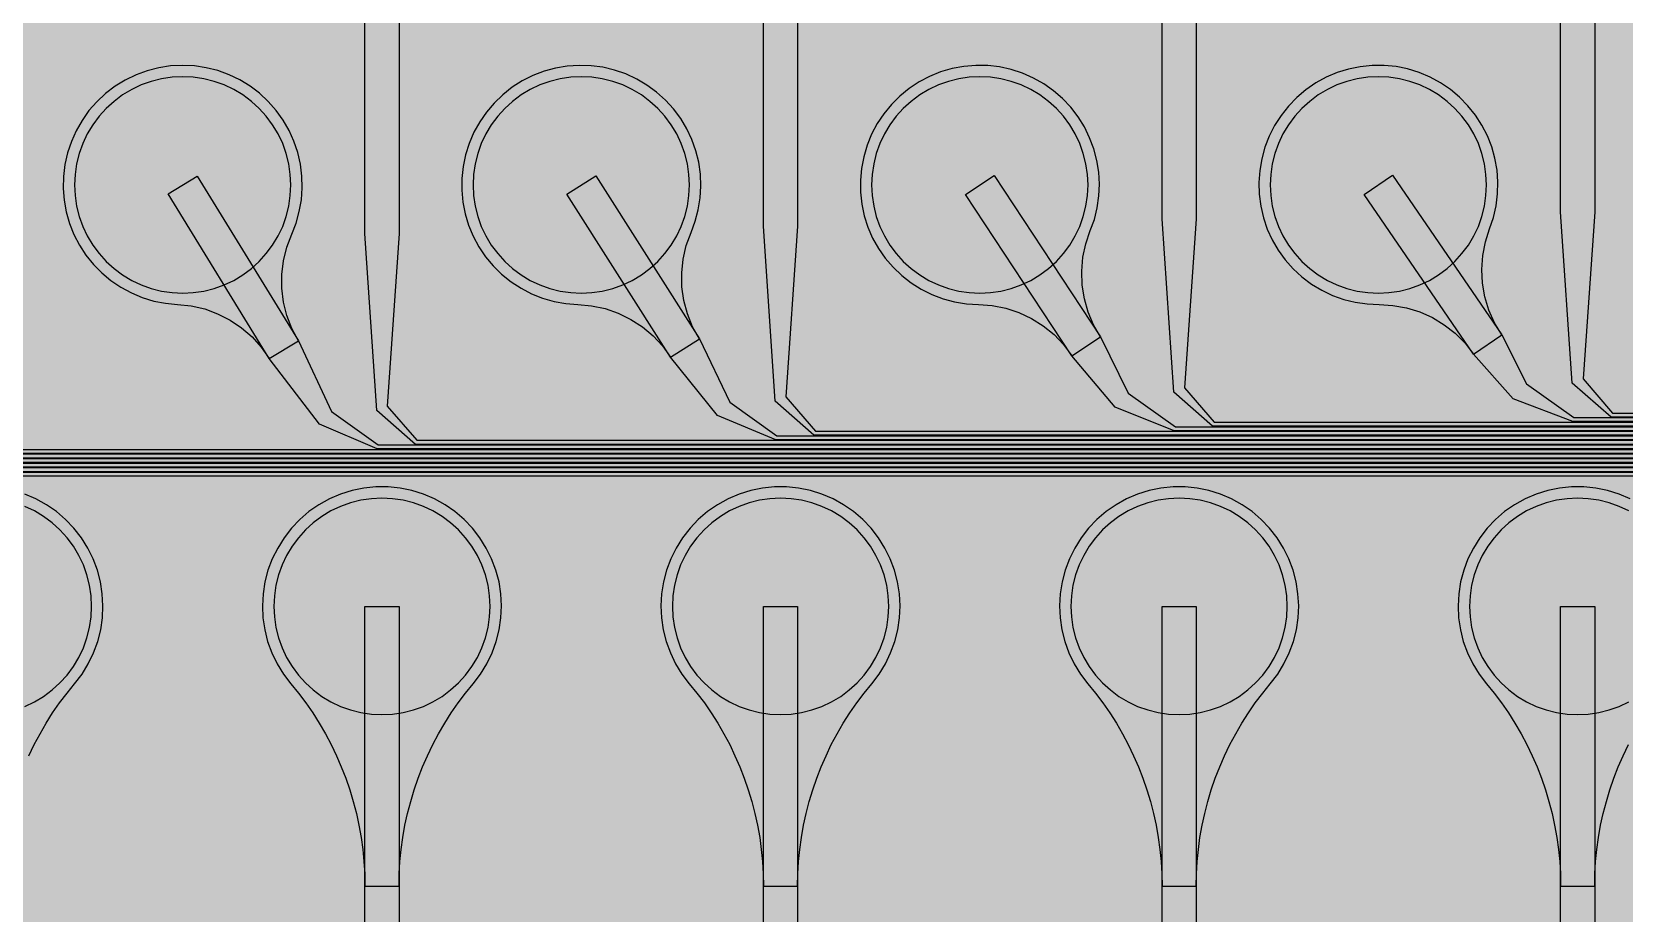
# Model space of a CAD drawing. Header units: metres. Extents: x -7231 to 10969, y -37556 to 1873.
# Drawn here: x 4474 to 5872, y -35310 to -34537 of the extents above; entities that cross this region are included whole.
import ezdxf

# ---------------------------------------------------------------- set-up
doc = ezdxf.new("R2010")
doc.units = ezdxf.units.M
for name, color, linetype in [('Metal1', 4, 'CONTINUOUS'), ('Metal2', 3, 'CONTINUOUS'), ('Polyimide', 7, 'CONTINUOUS'), ('Polyimide_Negative', 5, 'CONTINUOUS')]:
    doc.layers.add(name, color=color, linetype=linetype)

msp = doc.modelspace()

# ---------------------------------------------------------------- hatches: boundary and pattern name
at = {"layer": 'Polyimide'}
msp.add_hatch(color=7, dxfattribs=at).paths.add_polyline_path([(4065.7, -468), (4066.7, -502), (4068.5, -536), (4071.4, -570), (4075.5, -604), (4081, -638), (4088, -672), (4096.5, -706), (4106.6, -740), (4118.3, -774), (4131.6, -808), (4146.5, -842), (4162.9, -876), (4180.7, -910), (4199.8, -944), (4220.2, -978), (4241.7, -1012), (4264.2, -1046), (4287.5, -1080), (4311.5, -1114), (4336, -1148), (4360.9, -1182), (4385.9, -1216), (4410.9, -1250), (4435.7, -1284), (4460.2, -1318), (4484.2, -1352), (4507.5, -1385.9), (4530, -1419.9), (4551.5, -1453.9), (4571.9, -1487.9), (4591.1, -1521.9), (4608.9, -1555.9), (4625.3, -1589.9), (4640.1, -1623.9), (4653.4, -1657.9), (4665.1, -1691.9), (4675.2, -1725.9), (4683.7, -1759.9), (4690.7, -1793.9), (4696.2, -1827.9), (4700.3, -1861.9), (4703.2, -1895.9), (4705.1, -1929.9), (4706.1, -1963.9), (4706.4, -1997.9), (4706.5, -2031.9), (4706.5, -4793), (4710, -4838.4), (4720.2, -4882.7), (4737.1, -4925), (4760.1, -4964.2), (4788.9, -4999.5), (4822.6, -5030), (4860.5, -5055.1), (4901.8, -5074.2), (4901.8, -5074.2), (4970.7, -5105.2), (5034.7, -5145.3), (5092.8, -5193.5), (5143.8, -5249.2), (5186.9, -5311.2), (5221.2, -5378.4), (5246.2, -5449.7), (5261.4, -5523.7), (5266.5, -5599), (5261.4, -5674.3), (5246.2, -5748.3), (5221.2, -5819.6), (5186.9, -5886.8), (5143.8, -5948.8), (5092.8, -6004.5), (5034.7, -6052.7), (4970.7, -6092.8), (4901.8, -6123.8), (4860.5, -6142.9), (4822.6, -6168), (4788.9, -6198.5), (4760.1, -6233.8), (4737.1, -6273), (4720.2, -6315.3), (4710, -6359.6), (4706.5, -6405), (4706.5, -9221.5), (4710, -9266.9), (4720.2, -9311.2), (4737.1, -9353.5), (4760.1, -9392.7), (4788.9, -9428), (4822.6, -9458.5), (4860.5, -9483.6), (4901.8, -9502.7), (4970.7, -9533.7), (5034.7, -9573.8), (5092.8, -9622), (5143.8, -9677.7), (5186.9, -9739.7), (5221.2, -9806.9), (5246.2, -9878.2), (5261.4, -9952.2), (5266.5, -10027.5), (5261.4, -10102.8), (5246.2, -10176.8), (5221.2, -10248.1), (5186.9, -10315.3), (5143.8, -10377.3), (5092.8, -10433), (5034.7, -10481.2), (4970.7, -10521.3), (4901.8, -10552.3), (4860.5, -10571.4), (4822.6, -10596.5), (4788.9, -10627), (4760.1, -10662.3), (4737.1, -10701.5), (4720.2, -10743.8), (4710, -10788.1), (4706.5, -10833.5), (4706.5, -13650), (4710, -13695.4), (4720.2, -13739.7), (4737.1, -13782), (4760.1, -13821.2), (4788.9, -13856.5), (4822.6, -13887), (4860.5, -13912.1), (4901.8, -13931.2), (4970.7, -13962.2), (5034.7, -14002.2), (5092.8, -14050.5), (5143.8, -14106.2), (5186.9, -14168.2), (5221.2, -14235.4), (5246.2, -14306.7), (5261.4, -14380.7), (5266.5, -14456), (5261.4, -14531.3), (5246.2, -14605.3), (5221.2, -14676.5), (5186.9, -14743.8), (5143.8, -14805.8), (5092.8, -14861.5), (5034.7, -14909.7), (4970.7, -14949.8), (4901.8, -14980.8), (4860.5, -14999.9), (4822.6, -15025), (4788.9, -15055.5), (4760.1, -15090.8), (4737.1, -15130), (4720.2, -15172.3), (4710, -15216.6), (4706.5, -15262), (4706.5, -15456), (4720.9, -15750), (4764.1, -16041.3), (4835.7, -16326.8), (4934.9, -16604), (5060.7, -16870.2), (5212.1, -17122.7), (5387.5, -17359.2), (5585.2, -17577.3), (5803.3, -17775), (6039.8, -17950.4), (6292.3, -18101.8), (6558.4, -18227.6), (6835.6, -18326.8), (7121.2, -18398.3), (7412.4, -18441.5), (7706.5, -18456), (9969, -18456), (10047.4, -18459.8), (10125.1, -18471.4), (10201.2, -18490.4), (10275.2, -18516.9), (10346.1, -18550.5), (10413.5, -18590.8), (10476.5, -18637.6), (10534.7, -18690.3), (10587.4, -18748.5), (10634.2, -18811.5), (10674.5, -18878.9), (10708.1, -18949.8), (10734.6, -19023.8), (10753.6, -19099.9), (10765.2, -19177.6), (10769, -19256), (10769, -20895.8), (10730.2, -20951.4), (10694.6, -21009.1), (10662.2, -21068.6), (10633.2, -21129.9), (10607.6, -21192.7), (10585.5, -21256.7), (10566.9, -21322), (10552, -21388.1), (10540.8, -21455), (10533.4, -21522.3), (10529.6, -21590), (10529.6, -21657.8), (10533.4, -21725.5), (10540.8, -21792.9), (10552, -21859.7), (10566.9, -21925.9), (10585.5, -21991.1), (10607.6, -22055.2), (10633.2, -22117.9), (10662.2, -22179.2), (10694.6, -22238.7), (10730.2, -22296.4), (10769, -22352), (10769, -32454.2), (10728.7, -32510.5), (10691.7, -32568.9), (10658, -32629.3), (10627.8, -32691.6), (10601.2, -32755.4), (10578.2, -32820.7), (10558.9, -32887.1), (10543.4, -32954.5), (10531.8, -33022.7), (10524, -33091.4), (10520.1, -33160.5), (10520.1, -33229.7), (10524, -33298.8), (10531.8, -33367.5), (10543.4, -33435.7), (10558.9, -33503.1), (10578.2, -33569.5), (10601.2, -33634.8), (10627.8, -33698.6), (10658, -33760.8), (10691.7, -33821.3), (10728.7, -33879.7), (10769, -33936), (10769, -36556), (10765.2, -36634.4), (10753.6, -36712.1), (10734.6, -36788.2), (10708.1, -36862.1), (10674.5, -36933.1), (10634.2, -37000.5), (10587.4, -37063.5), (10534.7, -37121.7), (10476.5, -37174.4), (10413.5, -37221.2), (10346.1, -37261.5), (10275.2, -37295.1), (10201.2, -37321.6), (10125.1, -37340.6), (10047.4, -37352.1), (9969, -37356), (-6231, -37356), (-6309.4, -37352.1), (-6387.1, -37340.6), (-6463.2, -37321.6), (-6537.2, -37295.1), (-6608.1, -37261.5), (-6675.5, -37221.2), (-6738.5, -37174.4), (-6796.7, -37121.7), (-6849.4, -37063.5), (-6896.2, -37000.5), (-6936.5, -36933.1), (-6970.1, -36862.1), (-6996.6, -36788.2), (-7015.6, -36712.1), (-7027.2, -36634.4), (-7031, -36556), (-7031, -33936), (-6990.7, -33879.8), (-6953.7, -33821.3), (-6920, -33760.9), (-6889.8, -33698.6), (-6863.2, -33634.8), (-6840.2, -33569.5), (-6820.9, -33503.1), (-6805.4, -33435.7), (-6793.7, -33367.5), (-6785.9, -33298.8), (-6782, -33229.7), (-6782, -33160.5), (-6785.9, -33091.4), (-6793.7, -33022.7), (-6805.4, -32954.5), (-6820.9, -32887.1), (-6840.2, -32820.6), (-6863.2, -32755.4), (-6889.8, -32691.5), (-6920, -32629.3), (-6953.7, -32568.9), (-6990.7, -32510.4), (-7031, -32454.2), (-7031, -22364.8), (-6990.7, -22308.6), (-6953.7, -22250.1), (-6920, -22189.7), (-6889.8, -22127.5), (-6863.2, -22063.6), (-6840.2, -21998.4), (-6820.9, -21931.9), (-6805.4, -21864.5), (-6793.7, -21796.3), (-6785.9, -21727.6), (-6782, -21658.5), (-6782, -21589.3), (-6785.9, -21520.3), (-6793.7, -21451.5), (-6805.4, -21383.3), (-6820.9, -21315.9), (-6840.2, -21249.5), (-6863.2, -21184.2), (-6889.8, -21120.4), (-6920, -21058.1), (-6953.7, -20997.7), (-6990.7, -20939.3), (-7031, -20883), (-7031, -19256), (-7027.2, -19177.6), (-7015.6, -19099.9), (-6996.6, -19023.8), (-6970.1, -18949.8), (-6936.5, -18878.9), (-6896.2, -18811.5), (-6849.4, -18748.5), (-6796.7, -18690.3), (-6738.5, -18637.6), (-6675.5, -18590.8), (-6608.1, -18550.5), (-6537.2, -18516.9), (-6463.2, -18490.4), (-6387.1, -18471.4), (-6309.4, -18459.8), (-6231, -18456), (-3968.5, -18456), (-3674.4, -18441.5), (-3383.2, -18398.3), (-3097.6, -18326.8), (-2820.4, -18227.6), (-2554.3, -18101.8), (-2301.8, -17950.4), (-2065.3, -17775), (-1847.2, -17577.3), (-1649.5, -17359.2), (-1474.1, -17122.7), (-1322.7, -16870.2), (-1196.9, -16604), (-1097.7, -16326.8), (-1026.1, -16041.3), (-982.9, -15750), (-968.5, -15456), (-968.5, -15262), (-972, -15216.6), (-982.2, -15172.3), (-999.1, -15130), (-1022.1, -15090.8), (-1050.9, -15055.5), (-1084.6, -15025), (-1122.5, -14999.9), (-1163.8, -14980.8), (-1232.7, -14949.8), (-1296.7, -14909.7), (-1354.8, -14861.5), (-1405.8, -14805.8), (-1448.9, -14743.8), (-1483.2, -14676.5), (-1508.2, -14605.3), (-1523.4, -14531.3), (-1528.5, -14456), (-1523.4, -14380.7), (-1508.2, -14306.7), (-1483.2, -14235.4), (-1448.9, -14168.2), (-1405.8, -14106.2), (-1354.8, -14050.5), (-1296.7, -14002.2), (-1232.7, -13962.2), (-1163.8, -13931.2), (-1122.5, -13912.1), (-1084.6, -13887), (-1050.9, -13856.5), (-1022.1, -13821.2), (-999.1, -13782), (-982.2, -13739.7), (-972, -13695.4), (-968.5, -13650), (-968.5, -12309.6), (-972, -12264.3), (-982.2, -12219.9), (-999.1, -12177.7), (-1022.1, -12138.5), (-1050.9, -12103.2), (-1084.6, -12072.6), (-1122.5, -12047.5), (-1163.8, -12028.5), (-1232.7, -11997.4), (-1296.7, -11957.4), (-1354.8, -11909.1), (-1405.8, -11853.5), (-1448.9, -11791.5), (-1483.2, -11724.2), (-1508.2, -11653), (-1523.4, -11579), (-1528.5, -11503.7), (-1523.4, -11428.3), (-1508.2, -11354.4), (-1483.2, -11283.1), (-1448.9, -11215.9), (-1405.8, -11153.8), (-1354.8, -11098.2), (-1296.7, -11049.9), (-1232.7, -11009.9), (-1163.8, -10978.8), (-1122.5, -10959.8), (-1084.6, -10934.7), (-1050.9, -10904.1), (-1022.1, -10868.9), (-999.1, -10829.6), (-982.2, -10787.4), (-972, -10743), (-968.5, -10697.7), (-968.5, -9357.3), (-972, -9311.9), (-982.2, -9267.6), (-999.1, -9225.4), (-1022.1, -9186.1), (-1050.9, -9150.8), (-1084.6, -9120.3), (-1122.5, -9095.2), (-1163.8, -9076.2), (-1163.8, -9076.2), (-1232.7, -9045.1), (-1296.7, -9005.1), (-1354.8, -8956.8), (-1405.8, -8901.1), (-1448.9, -8839.1), (-1483.2, -8771.9), (-1508.2, -8700.6), (-1523.4, -8626.7), (-1528.5, -8551.3), (-1523.4, -8476), (-1508.2, -8402), (-1483.2, -8330.8), (-1448.9, -8263.5), (-1405.8, -8201.5), (-1354.8, -8145.9), (-1296.7, -8097.6), (-1232.7, -8057.6), (-1163.8, -8026.5), (-1163.8, -8026.5), (-1122.5, -8007.4), (-1084.6, -7982.4), (-1050.9, -7951.8), (-1022.1, -7916.5), (-999.1, -7877.3), (-982.2, -7835), (-972, -7790.7), (-968.5, -7745.4), (-968.5, -6405), (-972, -6359.6), (-982.2, -6315.3), (-999.1, -6273), (-1022.1, -6233.8), (-1050.9, -6198.5), (-1084.6, -6168), (-1122.5, -6142.9), (-1163.8, -6123.8), (-1163.8, -6123.8), (-1232.7, -6092.8), (-1296.7, -6052.7), (-1354.8, -6004.5), (-1405.8, -5948.8), (-1448.9, -5886.8), (-1483.2, -5819.6), (-1508.2, -5748.3), (-1523.4, -5674.3), (-1528.5, -5599), (-1523.4, -5523.7), (-1508.2, -5449.7), (-1483.2, -5378.4), (-1448.9, -5311.2), (-1405.8, -5249.2), (-1354.8, -5193.5), (-1296.7, -5145.3), (-1232.7, -5105.2), (-1163.8, -5074.2), (-1163.8, -5074.2), (-1122.5, -5055.1), (-1084.6, -5030), (-1050.9, -4999.5), (-1022.1, -4964.2), (-999.1, -4925), (-982.2, -4882.7), (-972, -4838.4), (-968.5, -4793), (-968.5, -2031.9), (-968.4, -1997.9), (-968.1, -1963.9), (-967.1, -1929.9), (-965.2, -1895.9), (-962.2, -1861.9), (-958, -1827.9), (-952.4, -1793.9), (-945.3, -1759.9), (-936.6, -1725.9), (-926.4, -1691.9), (-914.4, -1657.9), (-900.9, -1623.9), (-885.7, -1589.9), (-869.1, -1555.9), (-850.9, -1521.9), (-831.4, -1487.9), (-810.6, -1453.9), (-788.7, -1419.9), (-765.8, -1385.9), (-742.1, -1352), (-717.6, -1318), (-692.7, -1284), (-667.4, -1250), (-641.9, -1216), (-616.4, -1182), (-591.1, -1148), (-566.1, -1114), (-541.7, -1080), (-517.9, -1046), (-495, -1012), (-473.1, -978), (-452.4, -944), (-432.8, -910), (-414.7, -876), (-398, -842), (-382.9, -808), (-369.3, -774), (-357.4, -740), (-347.1, -706), (-338.4, -672), (-331.3, -638), (-325.7, -604), (-321.5, -570), (-318.6, -536), (-316.7, -502), (-315.7, -468), (-315.3, -434), (-315.2, -400), (-315.2, 401), (-315.2, 451), (-315.2, 1644), (-270.2, 1644), (-270, 1637.1), (-269.4, 1630.3), (-268.2, 1623.5), (-266.7, 1616.8), (-264.7, 1610.2), (-262.3, 1603.8), (-259.4, 1597.6), (-256.2, 1591.5), (-252.6, 1585.7), (-248.6, 1580.1), (-244.2, 1574.8), (-239.5, 1569.8), (-234.5, 1565.1), (-229.2, 1560.7), (-223.6, 1556.7), (-217.8, 1553.1), (-211.7, 1549.8), (-205.4, 1547), (-199, 1544.6), (-192.4, 1542.6), (-185.7, 1541), (-179, 1539.9), (-172.1, 1539.2), (-165.2, 1539), (-158.4, 1539.2), (-151.5, 1539.9), (-144.8, 1541), (-138.1, 1542.6), (-131.5, 1544.6), (-125.1, 1547), (-118.8, 1549.8), (-112.8, 1553.1), (-106.9, 1556.7), (-101.3, 1560.7), (-96, 1565.1), (-91, 1569.8), (-86.3, 1574.8), (-81.9, 1580.1), (-77.9, 1585.7), (-74.3, 1591.5), (-71.1, 1597.6), (-68.2, 1603.8), (-65.8, 1610.2), (-63.8, 1616.8), (-62.3, 1623.5), (-61.1, 1630.3), (-60.5, 1637.1), (-60.2, 1644), (1853, 1644), (1853, 1573), (3815.2, 1573), (3815.5, 1579.5), (3816.1, 1586.1), (3817.2, 1592.5), (3818.7, 1598.9), (3820.6, 1605.1), (3822.9, 1611.3), (3825.6, 1617.2), (3828.6, 1623), (3832.1, 1628.6), (3835.9, 1633.9), (3840.1, 1638.9), (3844.5, 1643.7), (3849.3, 1648.2), (3854.4, 1652.3), (3859.7, 1656.1), (3865.2, 1659.6), (3871, 1662.7), (3877, 1665.4), (3883.1, 1667.7), (3889.4, 1669.6), (3895.7, 1671.1), (3902.2, 1672.1), (3908.7, 1672.8), (3915.2, 1673), (3921.8, 1672.8), (3928.3, 1672.1), (3934.8, 1671.1), (3941.1, 1669.6), (3947.4, 1667.7), (3953.5, 1665.4), (3959.5, 1662.7), (3965.2, 1659.6), (3970.8, 1656.1), (3976.1, 1652.3), (3981.2, 1648.2), (3986, 1643.7), (3990.4, 1638.9), (3994.6, 1633.9), (3998.4, 1628.6), (4001.9, 1623), (4004.9, 1617.2), (4007.6, 1611.3), (4009.9, 1605.1), (4011.8, 1598.9), (4013.3, 1592.5), (4014.4, 1586.1), (4015, 1579.5), (4015.2, 1573), (4065.2, 1573), (4065.2, 451), (4065.2, 401), (4065.2, -400), (4065.3, -434), (4065.7, -468)])

# ---------------------------------------------------------------- linework, layer by layer
at = {"layer": 'Metal1'}
for points in [[(1944.7, -19211.9), (1944.7, -36130.3), (1973.7, -36159.2), (9378.8, -36159.2), (9407.8, -36130.3), (9407.8, -34903.7), (9378.8, -34874.8), (5860.8, -34874.8), (5826.8, -34844.9), (5816.5, -34694.5), (5816.5, -33931), (5846.5, -33931), (5846.5, -34694.5), (5836.2, -34841.1), (5862.2, -34871.3), (9380.2, -34871.3), (9411.3, -34902.3), (9411.3, -36131.7), (9380.2, -36162.8), (1972.3, -36162.8), (1941.2, -36131.7), (1941.2, -19211.9)], [(1952.7, -19211.9), (1952.7, -36122.3), (1981.7, -36151.3), (9370.8, -36151.3), (9399.8, -36122.3), (9399.8, -34911.7), (9370.8, -34882.8), (5510.8, -34882.8), (5476.8, -34852.9), (5466.5, -34700.9), (5466.5, -33931), (5496.5, -33931), (5496.5, -34700.9), (5486.2, -34849.1), (5512.2, -34879.2), (9372.2, -34879.2), (9403.2, -34910.3), (9403.2, -36123.7), (9372.2, -36154.8), (1980.3, -36154.8), (1949.2, -36123.7), (1949.2, -19211.9)], [(1960.7, -19211.9), (1960.7, -36114.3), (1989.7, -36143.2), (9362.8, -36143.2), (9391.8, -36114.3), (9391.8, -34919.7), (9362.8, -34890.8), (5160.8, -34890.8), (5126.9, -34860.9), (5116.5, -34707.3), (5116.5, -33931), (5146.5, -33931), (5146.5, -34707.3), (5136.1, -34857.1), (5162.2, -34887.2), (9364.2, -34887.2), (9395.3, -34918.3), (9395.3, -36115.7), (9364.2, -36146.8), (1988.3, -36146.8), (1957.2, -36115.7), (1957.2, -19211.9)], [(1968.7, -19211.9), (1968.7, -36106.3), (1997.7, -36135.3), (9354.8, -36135.3), (9383.8, -36106.3), (9383.8, -34927.7), (9354.8, -34898.8), (4810.8, -34898.8), (4776.9, -34868.9), (4766.5, -34713.7), (4766.5, -33931), (4796.5, -33931), (4796.5, -34713.7), (4786.1, -34865.1), (4812.2, -34895.2), (9356.2, -34895.2), (9387.2, -34926.3), (9387.2, -36107.7), (9356.2, -36138.8), (1996.3, -36138.8), (1965.2, -36107.7), (1965.2, -19211.9)], [(1976.7, -19211.9), (1976.7, -36098.3), (2005.7, -36127.3), (9346.8, -36127.3), (9375.8, -36098.3), (9375.8, -34935.7), (9346.8, -34906.8), (4460.8, -34906.8), (4426.9, -34876.9), (4416.5, -34720.1), (4416.5, -33931), (4446.5, -33931), (4446.5, -34720.1), (4436.1, -34873.1), (4462.2, -34903.2), (9348.2, -34903.2), (9379.3, -34934.3), (9379.3, -36099.7), (9348.2, -36130.8), (2004.3, -36130.8), (1973.2, -36099.7), (1973.2, -19211.9)], [(1984.7, -19211.9), (1984.7, -36090.3), (2013.7, -36119.2), (9338.8, -36119.2), (9367.8, -36090.3), (9367.8, -34943.7), (9338.8, -34914.8), (4110.8, -34914.8), (4076.9, -34884.9), (4066.5, -34726.5), (4066.5, -33931), (4096.5, -33931), (4096.5, -34726.5), (4086.1, -34881.1), (4112.2, -34911.3), (9340.2, -34911.3), (9371.2, -34942.3), (9371.2, -36091.7), (9340.2, -36122.8), (2012.3, -36122.8), (1981.2, -36091.7), (1981.2, -19211.9)], [(1992.7, -19211.9), (1992.7, -36082.3), (2021.7, -36111.3), (9330.8, -36111.3), (9359.8, -36082.3), (9359.8, -34951.7), (9330.8, -34922.8), (3760.8, -34922.8), (3726.9, -34892.9), (3716.5, -34732.9), (3716.5, -33931), (3746.5, -33931), (3746.5, -34732.9), (3736.1, -34889.1), (3762.2, -34919.2), (9332.2, -34919.2), (9363.3, -34950.3), (9363.3, -36083.7), (9332.2, -36114.8), (2020.3, -36114.8), (1989.2, -36083.7), (1989.2, -19211.9)], [(2072.7, -19211.9), (2072.7, -36002.3), (2101.7, -36031.2), (5800.8, -36031.2), (5827, -36001.1), (5816.5, -35844.5), (5816.5, -35041), (5846.5, -35041), (5846.5, -35844.5), (5836, -36004.9), (5802.2, -36034.8), (2100.3, -36034.8), (2069.2, -36003.7), (2069.2, -19211.9)], [(2080.7, -19211.9), (2080.7, -35994.3), (2109.7, -36023.2), (5450.8, -36023.2), (5476.9, -35993.1), (5466.5, -35838.1), (5466.5, -35041), (5496.5, -35041), (5496.5, -35838.1), (5486.1, -35996.9), (5452.2, -36026.8), (2108.3, -36026.8), (2077.2, -35995.7), (2077.2, -19211.9)], [(2088.7, -19211.9), (2088.7, -35986.3), (2117.7, -36015.2), (5100.8, -36015.2), (5126.9, -35985.1), (5116.5, -35831.7), (5116.5, -35041), (5146.5, -35041), (5146.5, -35831.7), (5136.1, -35988.9), (5102.2, -36018.8), (2116.3, -36018.8), (2085.2, -35987.7), (2085.2, -19211.9)], [(2096.7, -19211.9), (2096.7, -35978.3), (2125.7, -36007.2), (4750.8, -36007.2), (4776.9, -35977.1), (4766.5, -35825.3), (4766.5, -35041), (4796.5, -35041), (4796.5, -35825.3), (4786.1, -35980.9), (4752.2, -36010.8), (2124.3, -36010.8), (2093.2, -35979.7), (2093.2, -19211.9)], [(4471.5, -35172.1), (4476.1, -35162.4), (4481.2, -35152.9), (4486.6, -35143.6), (4492.3, -35134.6), (4498.4, -35125.8), (4504.9, -35117.2), (4511.6, -35108.9), (4518.1, -35100.4), (4523.6, -35091.4), (4528.2, -35081.8), (4531.9, -35071.9), (4534.5, -35061.6), (4536, -35051.1), (4536.5, -35040.5), (4535.9, -35029.9), (4534.3, -35019.4), (4531.6, -35009.2), (4527.8, -34999.3), (4523.1, -34989.8), (4517.5, -34980.8), (4511, -34972.4), (4503.7, -34964.7), (4495.6, -34957.8), (4486.9, -34951.8), (4477.6, -34946.7), (4467.9, -34942.5)], [(5877.6, -34946.7), (5867.9, -34942.5), (5857.7, -34939.3), (5847.4, -34937.2), (5836.8, -34936.1), (5826.2, -34936.1), (5815.6, -34937.2), (5805.3, -34939.3), (5795.1, -34942.5), (5785.4, -34946.7), (5776.1, -34951.8), (5767.4, -34957.8), (5759.3, -34964.7), (5752, -34972.4), (5745.5, -34980.8), (5739.9, -34989.8), (5735.2, -34999.3), (5731.4, -35009.2), (5728.7, -35019.4), (5727.1, -35029.9), (5726.5, -35040.5), (5727, -35051.1), (5728.5, -35061.6), (5731.1, -35071.9), (5734.8, -35081.8), (5739.4, -35091.4), (5744.9, -35100.4), (5751.4, -35108.9), (5758.1, -35117.2), (5764.6, -35125.8), (5770.7, -35134.6), (5776.4, -35143.6), (5781.8, -35152.9), (5786.9, -35162.4), (5791.5, -35172.1), (5795.8, -35181.9), (5799.7, -35191.9), (5803.2, -35202.1), (5806.3, -35212.4), (5809, -35222.7), (5811.3, -35233.2), (5813.2, -35243.8), (5814.6, -35254.4), (5815.7, -35265.1), (5816.3, -35275.8), (5816.5, -35286.6), (5846.5, -35286.6), (5846.5, -35286.6), (5846.7, -35275.8), (5847.3, -35265.1), (5848.4, -35254.4), (5849.8, -35243.8), (5851.7, -35233.2), (5854, -35222.7), (5856.7, -35212.4), (5859.8, -35202.1), (5863.3, -35191.9), (5867.2, -35181.9), (5871.5, -35172.1), (5876.1, -35162.4)]]:
    msp.add_lwpolyline(points, dxfattribs=at)
for points in [[(4796.5, -35286.6), (4796.7, -35275.8), (4797.3, -35265.1), (4798.4, -35254.4), (4799.8, -35243.8), (4801.7, -35233.2), (4804, -35222.7), (4806.7, -35212.4), (4809.8, -35202.1), (4813.3, -35191.9), (4817.2, -35181.9), (4821.5, -35172.1), (4826.1, -35162.4), (4831.2, -35152.9), (4836.6, -35143.6), (4842.3, -35134.6), (4848.4, -35125.8), (4854.9, -35117.2), (4861.6, -35108.9), (4868.1, -35100.4), (4873.6, -35091.4), (4878.2, -35081.8), (4881.9, -35071.9), (4884.5, -35061.6), (4886, -35051.1), (4886.5, -35040.5), (4885.9, -35029.9), (4884.3, -35019.4), (4881.6, -35009.2), (4877.8, -34999.3), (4873.1, -34989.8), (4867.5, -34980.8), (4861, -34972.4), (4853.7, -34964.7), (4845.6, -34957.8), (4836.9, -34951.8), (4827.6, -34946.7), (4817.9, -34942.5), (4807.7, -34939.3), (4797.4, -34937.2), (4786.8, -34936.1), (4776.2, -34936.1), (4765.6, -34937.2), (4755.3, -34939.3), (4745.1, -34942.5), (4735.4, -34946.7), (4726.1, -34951.8), (4717.4, -34957.8), (4709.3, -34964.7), (4702, -34972.4), (4695.5, -34980.8), (4689.9, -34989.8), (4685.2, -34999.3), (4681.4, -35009.2), (4678.7, -35019.4), (4677.1, -35029.9), (4676.5, -35040.5), (4677, -35051.1), (4678.5, -35061.6), (4681.1, -35071.9), (4684.8, -35081.8), (4689.4, -35091.4), (4694.9, -35100.4), (4701.4, -35108.9), (4708.1, -35117.2), (4714.6, -35125.8), (4720.7, -35134.6), (4726.4, -35143.6), (4731.8, -35152.9), (4736.9, -35162.4), (4741.5, -35172.1), (4745.8, -35181.9), (4749.7, -35191.9), (4753.2, -35202.1), (4756.3, -35212.4), (4759, -35222.7), (4761.3, -35233.2), (4763.2, -35243.8), (4764.6, -35254.4), (4765.7, -35265.1), (4766.3, -35275.8), (4766.5, -35286.6), (4796.5, -35286.6)], [(5146.5, -35286.6), (5146.7, -35275.8), (5147.3, -35265.1), (5148.4, -35254.4), (5149.8, -35243.8), (5151.7, -35233.2), (5154, -35222.7), (5156.7, -35212.4), (5159.8, -35202.1), (5163.3, -35191.9), (5167.2, -35181.9), (5171.5, -35172.1), (5176.1, -35162.4), (5181.2, -35152.9), (5186.6, -35143.6), (5192.3, -35134.6), (5198.4, -35125.8), (5204.9, -35117.2), (5211.6, -35108.9), (5218.1, -35100.4), (5223.6, -35091.4), (5228.2, -35081.8), (5231.9, -35071.9), (5234.5, -35061.6), (5236, -35051.1), (5236.5, -35040.5), (5235.9, -35029.9), (5234.3, -35019.4), (5231.6, -35009.2), (5227.8, -34999.3), (5223.1, -34989.8), (5217.5, -34980.8), (5211, -34972.4), (5203.7, -34964.7), (5195.6, -34957.8), (5186.9, -34951.8), (5177.6, -34946.7), (5167.9, -34942.5), (5157.7, -34939.3), (5147.4, -34937.2), (5136.8, -34936.1), (5126.2, -34936.1), (5115.6, -34937.2), (5105.3, -34939.3), (5095.1, -34942.5), (5085.4, -34946.7), (5076.1, -34951.8), (5067.4, -34957.8), (5059.3, -34964.7), (5052, -34972.4), (5045.5, -34980.8), (5039.9, -34989.8), (5035.2, -34999.3), (5031.4, -35009.2), (5028.7, -35019.4), (5027.1, -35029.9), (5026.5, -35040.5), (5027, -35051.1), (5028.5, -35061.6), (5031.1, -35071.9), (5034.8, -35081.8), (5039.4, -35091.4), (5044.9, -35100.4), (5051.4, -35108.9), (5058.1, -35117.2), (5064.6, -35125.8), (5070.7, -35134.6), (5076.4, -35143.6), (5081.8, -35152.9), (5086.9, -35162.4), (5091.5, -35172.1), (5095.8, -35181.9), (5099.7, -35191.9), (5103.2, -35202.1), (5106.3, -35212.4), (5109, -35222.7), (5111.3, -35233.2), (5113.2, -35243.8), (5114.6, -35254.4), (5115.7, -35265.1), (5116.3, -35275.8), (5116.5, -35286.6), (5146.5, -35286.6)], [(5496.5, -35286.6), (5496.7, -35275.8), (5497.3, -35265.1), (5498.4, -35254.4), (5499.8, -35243.8), (5501.7, -35233.2), (5504, -35222.7), (5506.7, -35212.4), (5509.8, -35202.1), (5513.3, -35191.9), (5517.2, -35181.9), (5521.5, -35172.1), (5526.1, -35162.4), (5531.2, -35152.9), (5536.6, -35143.6), (5542.3, -35134.6), (5548.4, -35125.8), (5554.9, -35117.2), (5561.6, -35108.9), (5568.1, -35100.4), (5573.6, -35091.4), (5578.2, -35081.8), (5581.9, -35071.9), (5584.5, -35061.6), (5586, -35051.1), (5586.5, -35040.5), (5585.9, -35029.9), (5584.3, -35019.4), (5581.6, -35009.2), (5577.8, -34999.3), (5573.1, -34989.8), (5567.5, -34980.8), (5561, -34972.4), (5553.7, -34964.7), (5545.6, -34957.8), (5536.9, -34951.8), (5527.6, -34946.7), (5517.9, -34942.5), (5507.7, -34939.3), (5497.4, -34937.2), (5486.8, -34936.1), (5476.2, -34936.1), (5465.6, -34937.2), (5455.3, -34939.3), (5445.1, -34942.5), (5435.4, -34946.7), (5426.1, -34951.8), (5417.4, -34957.8), (5409.3, -34964.7), (5402, -34972.4), (5395.5, -34980.8), (5389.9, -34989.8), (5385.2, -34999.3), (5381.4, -35009.2), (5378.7, -35019.4), (5377.1, -35029.9), (5376.5, -35040.5), (5377, -35051.1), (5378.5, -35061.6), (5381.1, -35071.9), (5384.8, -35081.8), (5389.4, -35091.4), (5394.9, -35100.4), (5401.4, -35108.9), (5408.1, -35117.2), (5414.6, -35125.8), (5420.7, -35134.6), (5426.4, -35143.6), (5431.8, -35152.9), (5436.9, -35162.4), (5441.5, -35172.1), (5445.8, -35181.9), (5449.7, -35191.9), (5453.2, -35202.1), (5456.3, -35212.4), (5459, -35222.7), (5461.3, -35233.2), (5463.2, -35243.8), (5464.6, -35254.4), (5465.7, -35265.1), (5466.3, -35275.8), (5466.5, -35286.6), (5496.5, -35286.6)]]:
    msp.add_lwpolyline(points, close=True, dxfattribs=at)
at = {"layer": 'Metal2'}
for points in [[(1948.7, -19211.9), (1948.7, -36126.3), (1977.7, -36155.2), (9374.8, -36155.2), (9403.8, -36126.3), (9403.8, -34907.7), (9374.8, -34878.8), (5827.3, -34878.8), (5774.9, -34858.8), (5740.1, -34819.5), (5644.1, -34679.5), (5668.9, -34662.5), (5764.8, -34802.5), (5786.6, -34845.7), (5828.1, -34875.2), (9376.2, -34875.2), (9407.2, -34906.3), (9407.2, -36127.7), (9376.2, -36158.8), (1976.3, -36158.8), (1945.2, -36127.7), (1945.2, -19211.9)], [(1956.7, -19211.9), (1956.7, -36118.3), (1985.7, -36147.2), (9366.8, -36147.2), (9395.8, -36118.3), (9395.8, -34915.7), (9366.8, -34886.8), (5477.3, -34886.8), (5425.5, -34866.2), (5387.4, -34820.9), (5294, -34679.3), (5319, -34662.7), (5412.5, -34804.4), (5436.9, -34853.8), (5478.2, -34883.3), (9368.2, -34883.3), (9399.2, -34914.3), (9399.2, -36119.7), (9368.2, -36150.8), (1984.3, -36150.8), (1953.2, -36119.7), (1953.2, -19211.9)], [(1964.7, -19211.9), (1964.7, -36110.3), (1993.7, -36139.3), (9358.8, -36139.3), (9387.8, -36110.3), (9387.8, -34923.7), (9358.8, -34894.8), (5127.3, -34894.8), (5076.1, -34873.5), (5034.9, -34822.2), (4943.8, -34679.1), (4969.2, -34662.9), (5060.2, -34806.1), (5087.1, -34861.8), (5128.2, -34891.2), (9360.2, -34891.2), (9391.2, -34922.3), (9391.2, -36111.7), (9360.2, -36142.8), (1992.3, -36142.8), (1961.2, -36111.7), (1961.2, -19211.9)], [(1972.7, -19211.9), (1972.7, -36102.3), (2001.7, -36131.2), (9350.8, -36131.2), (9379.8, -36102.3), (9379.8, -34931.7), (9350.8, -34902.8), (4777.3, -34902.8), (4726.7, -34881), (4682.5, -34823.5), (4593.7, -34678.8), (4619.3, -34663.2), (4708.1, -34807.8), (4737.3, -34869.9), (4778.2, -34899.2), (9352.2, -34899.2), (9383.2, -34930.3), (9383.2, -36103.7), (9352.2, -36134.8), (2000.3, -36134.8), (1969.2, -36103.7), (1969.2, -19211.9)], [(1980.7, -19211.9), (1980.7, -36094.3), (2009.7, -36123.3), (9342.8, -36123.3), (9371.8, -36094.3), (9371.8, -34939.7), (9342.8, -34910.8), (4427.2, -34910.8), (4377.3, -34888.4), (4330.2, -34824.6), (4243.6, -34678.7), (4269.4, -34663.3), (4356, -34809.3), (4387.6, -34878), (4428.2, -34907.2), (9344.2, -34907.2), (9375.2, -34938.3), (9375.2, -36095.7), (9344.2, -36126.8), (2008.3, -36126.8), (1977.2, -36095.7), (1977.2, -19211.9)], [(1988.7, -19211.9), (1988.7, -36086.3), (2017.7, -36115.3), (9334.8, -36115.3), (9363.8, -36086.3), (9363.8, -34947.7), (9334.8, -34918.8), (4077.2, -34918.8), (4027.8, -34896), (3978, -34825.6), (3893.5, -34678.5), (3919.5, -34663.5), (4004, -34810.7), (4037.8, -34886), (4078.2, -34915.2), (9336.2, -34915.2), (9367.2, -34946.3), (9367.2, -36087.7), (9336.2, -36118.8), (2016.3, -36118.8), (1985.2, -36087.7), (1985.2, -19211.9)], [(1996.7, -19211.9), (1996.7, -36078.3), (2025.7, -36107.2), (9326.8, -36107.2), (9355.8, -36078.3), (9355.8, -34955.7), (9326.8, -34926.8), (3727.2, -34926.8), (3678.3, -34903.5), (3625.9, -34826.6), (3543.4, -34678.3), (3569.6, -34663.7), (3652.1, -34812), (3688, -34894), (3728.2, -34923.3), (9328.2, -34923.3), (9359.2, -34954.3), (9359.2, -36079.7), (9328.2, -36110.8), (2024.3, -36110.8), (1993.2, -36079.7), (1993.2, -19211.9)]]:
    msp.add_lwpolyline(points, dxfattribs=at)
for points in [[(4708.1, -34807.8), (4702.3, -34797), (4698, -34785.7), (4695, -34773.8), (4693.5, -34761.7), (4693.5, -34749.6), (4694.9, -34737.5), (4697.8, -34725.6), (4702.2, -34714.3), (4706, -34704.5), (4708.9, -34694.4), (4710.7, -34684.1), (4711.5, -34673.6), (4711.2, -34663.2), (4709.9, -34652.8), (4707.6, -34642.6), (4704.2, -34632.6), (4699.9, -34623.1), (4694.7, -34614), (4688.6, -34605.5), (4681.6, -34597.6), (4673.9, -34590.5), (4665.6, -34584.2), (4656.6, -34578.7), (4647.2, -34574.2), (4637.3, -34570.6), (4627.2, -34568.1), (4616.8, -34566.5), (4606.3, -34566), (4595.9, -34566.5), (4585.5, -34568.1), (4575.4, -34570.7), (4565.5, -34574.3), (4556.1, -34578.9), (4547.2, -34584.4), (4538.8, -34590.7), (4531.2, -34597.9), (4524.2, -34605.7), (4518.1, -34614.3), (4512.9, -34623.4), (4508.7, -34632.9), (4505.3, -34642.9), (4503, -34653.1), (4501.8, -34663.5), (4501.5, -34674), (4502.4, -34684.4), (4504.2, -34694.7), (4507.1, -34704.8), (4511, -34714.5), (4515.8, -34723.8), (4521.5, -34732.6), (4528.1, -34740.8), (4535.4, -34748.3), (4543.5, -34755), (4552.1, -34760.8), (4561.4, -34765.8), (4571, -34769.8), (4581.1, -34772.9), (4591.4, -34774.9), (4601.8, -34775.9), (4613.9, -34777.2), (4625.8, -34779.9), (4637.2, -34784.1), (4648.1, -34789.6), (4658.2, -34796.5), (4667.4, -34804.4), (4675.5, -34813.5), (4682.5, -34823.5), (4708.1, -34807.8)], [(5060.2, -34806.1), (5054.3, -34795.5), (5049.8, -34784.2), (5046.6, -34772.4), (5044.9, -34760.4), (5044.7, -34748.2), (5046, -34736.1), (5048.7, -34724.2), (5052.9, -34712.7), (5056.5, -34702.9), (5059.2, -34692.8), (5060.9, -34682.4), (5061.5, -34672), (5061.1, -34661.5), (5059.6, -34651.1), (5057.1, -34641), (5053.6, -34631.1), (5049.1, -34621.6), (5043.8, -34612.6), (5037.5, -34604.2), (5030.4, -34596.5), (5022.6, -34589.5), (5014.2, -34583.3), (5005.2, -34578), (4995.6, -34573.6), (4985.7, -34570.2), (4975.5, -34567.7), (4965.1, -34566.4), (4954.7, -34566), (4944.2, -34566.7), (4933.9, -34568.5), (4923.8, -34571.2), (4914, -34575), (4904.6, -34579.7), (4895.8, -34585.3), (4887.6, -34591.8), (4880, -34599.1), (4873.2, -34607.1), (4867.3, -34615.7), (4862.2, -34624.8), (4858.1, -34634.5), (4854.9, -34644.5), (4852.8, -34654.7), (4851.7, -34665.2), (4851.6, -34675.6), (4852.6, -34686.1), (4854.6, -34696.3), (4857.6, -34706.4), (4861.7, -34716.1), (4866.6, -34725.3), (4872.5, -34734), (4879.2, -34742), (4886.6, -34749.4), (4894.8, -34756), (4903.6, -34761.7), (4912.9, -34766.5), (4922.6, -34770.4), (4932.7, -34773.3), (4943, -34775.1), (4953.5, -34776), (4965.6, -34777.1), (4977.5, -34779.6), (4989, -34783.6), (4999.9, -34789), (5010.2, -34795.6), (5019.5, -34803.5), (5027.8, -34812.4), (5034.9, -34822.2), (5060.2, -34806.1)], [(5412.5, -34804.4), (5406.4, -34793.8), (5401.7, -34782.6), (5398.3, -34770.9), (5396.4, -34758.9), (5396, -34746.7), (5397, -34734.5), (5399.6, -34722.6), (5403.5, -34711.1), (5407.1, -34701.2), (5409.6, -34691.1), (5411.1, -34680.7), (5411.5, -34670.2), (5410.9, -34659.8), (5409.3, -34649.4), (5406.6, -34639.3), (5402.9, -34629.5), (5398.3, -34620), (5392.8, -34611.2), (5386.4, -34602.8), (5379.2, -34595.2), (5371.3, -34588.4), (5362.7, -34582.3), (5353.6, -34577.2), (5344, -34572.9), (5334, -34569.7), (5323.8, -34567.4), (5313.4, -34566.2), (5302.9, -34566.1), (5292.5, -34566.9), (5282.2, -34568.9), (5272.1, -34571.8), (5262.4, -34575.7), (5253.1, -34580.6), (5244.4, -34586.4), (5236.2, -34593), (5228.8, -34600.4), (5222.2, -34608.5), (5216.3, -34617.2), (5211.4, -34626.4), (5207.5, -34636.1), (5204.5, -34646.2), (5202.5, -34656.5), (5201.6, -34666.9), (5201.7, -34677.4), (5202.9, -34687.8), (5205, -34698), (5208.2, -34708), (5212.4, -34717.6), (5217.5, -34726.8), (5223.5, -34735.4), (5230.4, -34743.3), (5238, -34750.5), (5246.2, -34757), (5255.1, -34762.6), (5264.5, -34767.2), (5274.3, -34770.9), (5284.4, -34773.6), (5294.8, -34775.3), (5305.2, -34776), (5317.4, -34776.9), (5329.3, -34779.2), (5340.9, -34783), (5351.9, -34788.2), (5362.2, -34794.7), (5371.7, -34802.4), (5380.1, -34811.2), (5387.4, -34820.9), (5412.5, -34804.4)], [(5764.8, -34802.5), (5758.6, -34792), (5753.6, -34780.9), (5750.1, -34769.3), (5747.9, -34757.3), (5747.3, -34745.1), (5748.2, -34732.9), (5750.5, -34721), (5754.2, -34709.4), (5757.6, -34699.5), (5759.9, -34689.2), (5761.2, -34678.8), (5761.5, -34668.4), (5760.7, -34657.9), (5758.9, -34647.6), (5756, -34637.5), (5752.2, -34627.8), (5747.4, -34618.4), (5741.7, -34609.6), (5735.2, -34601.5), (5727.8, -34594), (5719.8, -34587.2), (5711.1, -34581.3), (5701.9, -34576.3), (5692.3, -34572.3), (5682.2, -34569.2), (5672, -34567.1), (5661.5, -34566.1), (5651.1, -34566.1), (5640.6, -34567.2), (5630.4, -34569.3), (5620.4, -34572.4), (5610.7, -34576.5), (5601.5, -34581.5), (5592.9, -34587.5), (5584.9, -34594.2), (5577.6, -34601.7), (5571.1, -34610), (5565.4, -34618.8), (5560.7, -34628.1), (5556.9, -34637.9), (5554.1, -34648), (5552.3, -34658.3), (5551.5, -34668.8), (5551.8, -34679.2), (5553.2, -34689.6), (5555.5, -34699.8), (5558.9, -34709.8), (5563.3, -34719.3), (5568.5, -34728.3), (5574.7, -34736.8), (5581.7, -34744.7), (5589.4, -34751.7), (5597.8, -34758), (5606.7, -34763.5), (5616.2, -34768), (5626.1, -34771.5), (5636.2, -34774), (5646.6, -34775.5), (5657.1, -34776), (5669.2, -34776.7), (5681.2, -34778.8), (5692.9, -34782.4), (5704, -34787.4), (5714.4, -34793.7), (5724, -34801.2), (5732.6, -34809.8), (5740.1, -34819.5), (5764.8, -34802.5)]]:
    msp.add_lwpolyline(points, close=True, dxfattribs=at)
at = {"layer": 'Polyimide_Negative'}
for points in [[(4701.5, -34671), (4701, -34661.7), (4699.7, -34652.5), (4697.4, -34643.4), (4694.3, -34634.6), (4690.3, -34626.2), (4685.5, -34618.2), (4679.9, -34610.7), (4673.7, -34603.8), (4666.8, -34597.6), (4659.3, -34592), (4651.3, -34587.2), (4642.9, -34583.2), (4634.1, -34580.1), (4625, -34577.8), (4615.8, -34576.5), (4606.5, -34576), (4597.2, -34576.5), (4588, -34577.8), (4578.9, -34580.1), (4570.1, -34583.2), (4561.7, -34587.2), (4553.7, -34592), (4546.2, -34597.6), (4539.3, -34603.8), (4533.1, -34610.7), (4527.5, -34618.2), (4522.7, -34626.2), (4518.7, -34634.6), (4515.6, -34643.4), (4513.3, -34652.5), (4512, -34661.7), (4511.5, -34671), (4512, -34680.3), (4513.3, -34689.5), (4515.6, -34698.6), (4518.7, -34707.4), (4522.7, -34715.8), (4527.5, -34723.8), (4533.1, -34731.3), (4539.3, -34738.2), (4546.2, -34744.4), (4553.7, -34750), (4561.7, -34754.8), (4570.1, -34758.8), (4578.9, -34761.9), (4588, -34764.2), (4597.2, -34765.5), (4606.5, -34766), (4615.8, -34765.5), (4625, -34764.2), (4634.1, -34761.9), (4642.9, -34758.8), (4651.3, -34754.8), (4659.3, -34750), (4666.8, -34744.4), (4673.7, -34738.2), (4679.9, -34731.3), (4685.5, -34723.8), (4690.3, -34715.8), (4694.3, -34707.4), (4697.4, -34698.6), (4699.7, -34689.5), (4701, -34680.3), (4701.5, -34671)], [(5051.5, -34671), (5051, -34661.7), (5049.7, -34652.5), (5047.4, -34643.4), (5044.3, -34634.6), (5040.3, -34626.2), (5035.5, -34618.2), (5029.9, -34610.7), (5023.7, -34603.8), (5016.8, -34597.6), (5009.3, -34592), (5001.3, -34587.2), (4992.9, -34583.2), (4984.1, -34580.1), (4975, -34577.8), (4965.8, -34576.5), (4956.5, -34576), (4947.2, -34576.5), (4938, -34577.8), (4928.9, -34580.1), (4920.1, -34583.2), (4911.7, -34587.2), (4903.7, -34592), (4896.2, -34597.6), (4889.3, -34603.8), (4883.1, -34610.7), (4877.5, -34618.2), (4872.7, -34626.2), (4868.7, -34634.6), (4865.6, -34643.4), (4863.3, -34652.5), (4862, -34661.7), (4861.5, -34671), (4862, -34680.3), (4863.3, -34689.5), (4865.6, -34698.6), (4868.7, -34707.4), (4872.7, -34715.8), (4877.5, -34723.8), (4883.1, -34731.3), (4889.3, -34738.2), (4896.2, -34744.4), (4903.7, -34750), (4911.7, -34754.8), (4920.1, -34758.8), (4928.9, -34761.9), (4938, -34764.2), (4947.2, -34765.5), (4956.5, -34766), (4965.8, -34765.5), (4975, -34764.2), (4984.1, -34761.9), (4992.9, -34758.8), (5001.3, -34754.8), (5009.3, -34750), (5016.8, -34744.4), (5023.7, -34738.2), (5029.9, -34731.3), (5035.5, -34723.8), (5040.3, -34715.8), (5044.3, -34707.4), (5047.4, -34698.6), (5049.7, -34689.5), (5051, -34680.3), (5051.5, -34671)], [(5401.5, -34671), (5401, -34661.7), (5399.7, -34652.5), (5397.4, -34643.4), (5394.3, -34634.6), (5390.3, -34626.2), (5385.5, -34618.2), (5379.9, -34610.7), (5373.7, -34603.8), (5366.8, -34597.6), (5359.3, -34592), (5351.3, -34587.2), (5342.9, -34583.2), (5334.1, -34580.1), (5325, -34577.8), (5315.8, -34576.5), (5306.5, -34576), (5297.2, -34576.5), (5288, -34577.8), (5278.9, -34580.1), (5270.1, -34583.2), (5261.7, -34587.2), (5253.7, -34592), (5246.2, -34597.6), (5239.3, -34603.8), (5233.1, -34610.7), (5227.5, -34618.2), (5222.7, -34626.2), (5218.7, -34634.6), (5215.6, -34643.4), (5213.3, -34652.5), (5212, -34661.7), (5211.5, -34671), (5212, -34680.3), (5213.3, -34689.5), (5215.6, -34698.6), (5218.7, -34707.4), (5222.7, -34715.8), (5227.5, -34723.8), (5233.1, -34731.3), (5239.3, -34738.2), (5246.2, -34744.4), (5253.7, -34750), (5261.7, -34754.8), (5270.1, -34758.8), (5278.9, -34761.9), (5288, -34764.2), (5297.2, -34765.5), (5306.5, -34766), (5315.8, -34765.5), (5325, -34764.2), (5334.1, -34761.9), (5342.9, -34758.8), (5351.3, -34754.8), (5359.3, -34750), (5366.8, -34744.4), (5373.7, -34738.2), (5379.9, -34731.3), (5385.5, -34723.8), (5390.3, -34715.8), (5394.3, -34707.4), (5397.4, -34698.6), (5399.7, -34689.5), (5401, -34680.3), (5401.5, -34671)], [(5751.5, -34671), (5751, -34661.7), (5749.7, -34652.5), (5747.4, -34643.4), (5744.3, -34634.6), (5740.3, -34626.2), (5735.5, -34618.2), (5729.9, -34610.7), (5723.7, -34603.8), (5716.8, -34597.6), (5709.3, -34592), (5701.3, -34587.2), (5692.9, -34583.2), (5684.1, -34580.1), (5675, -34577.8), (5665.8, -34576.5), (5656.5, -34576), (5647.2, -34576.5), (5638, -34577.8), (5628.9, -34580.1), (5620.1, -34583.2), (5611.7, -34587.2), (5603.7, -34592), (5596.2, -34597.6), (5589.3, -34603.8), (5583.1, -34610.7), (5577.5, -34618.2), (5572.7, -34626.2), (5568.7, -34634.6), (5565.6, -34643.4), (5563.3, -34652.5), (5562, -34661.7), (5561.5, -34671), (5562, -34680.3), (5563.3, -34689.5), (5565.6, -34698.6), (5568.7, -34707.4), (5572.7, -34715.8), (5577.5, -34723.8), (5583.1, -34731.3), (5589.3, -34738.2), (5596.2, -34744.4), (5603.7, -34750), (5611.7, -34754.8), (5620.1, -34758.8), (5628.9, -34761.9), (5638, -34764.2), (5647.2, -34765.5), (5656.5, -34766), (5665.8, -34765.5), (5675, -34764.2), (5684.1, -34761.9), (5692.9, -34758.8), (5701.3, -34754.8), (5709.3, -34750), (5716.8, -34744.4), (5723.7, -34738.2), (5729.9, -34731.3), (5735.5, -34723.8), (5740.3, -34715.8), (5744.3, -34707.4), (5747.4, -34698.6), (5749.7, -34689.5), (5751, -34680.3), (5751.5, -34671)], [(4876.5, -35041), (4876, -35031.7), (4874.7, -35022.5), (4872.4, -35013.4), (4869.3, -35004.6), (4865.3, -34996.2), (4860.5, -34988.2), (4854.9, -34980.7), (4848.7, -34973.8), (4841.8, -34967.6), (4834.3, -34962), (4826.3, -34957.2), (4817.9, -34953.2), (4809.1, -34950.1), (4800, -34947.8), (4790.8, -34946.5), (4781.5, -34946), (4772.2, -34946.5), (4763, -34947.8), (4753.9, -34950.1), (4745.1, -34953.2), (4736.7, -34957.2), (4728.7, -34962), (4721.2, -34967.6), (4714.3, -34973.8), (4708.1, -34980.7), (4702.5, -34988.2), (4697.7, -34996.2), (4693.7, -35004.6), (4690.6, -35013.4), (4688.3, -35022.5), (4687, -35031.7), (4686.5, -35041), (4687, -35050.3), (4688.3, -35059.5), (4690.6, -35068.6), (4693.7, -35077.4), (4697.7, -35085.8), (4702.5, -35093.8), (4708.1, -35101.3), (4714.3, -35108.2), (4721.2, -35114.4), (4728.7, -35120), (4736.7, -35124.8), (4745.1, -35128.8), (4753.9, -35131.9), (4763, -35134.2), (4772.2, -35135.5), (4781.5, -35136), (4790.8, -35135.5), (4800, -35134.2), (4809.1, -35131.9), (4817.9, -35128.8), (4826.3, -35124.8), (4834.3, -35120), (4841.8, -35114.4), (4848.7, -35108.2), (4854.9, -35101.3), (4860.5, -35093.8), (4865.3, -35085.8), (4869.3, -35077.4), (4872.4, -35068.6), (4874.7, -35059.5), (4876, -35050.3), (4876.5, -35041)], [(5226.5, -35041), (5226, -35031.7), (5224.7, -35022.5), (5222.4, -35013.4), (5219.3, -35004.6), (5215.3, -34996.2), (5210.5, -34988.2), (5204.9, -34980.7), (5198.7, -34973.8), (5191.8, -34967.6), (5184.3, -34962), (5176.3, -34957.2), (5167.9, -34953.2), (5159.1, -34950.1), (5150, -34947.8), (5140.8, -34946.5), (5131.5, -34946), (5122.2, -34946.5), (5113, -34947.8), (5103.9, -34950.1), (5095.1, -34953.2), (5086.7, -34957.2), (5078.7, -34962), (5071.2, -34967.6), (5064.3, -34973.8), (5058.1, -34980.7), (5052.5, -34988.2), (5047.7, -34996.2), (5043.7, -35004.6), (5040.6, -35013.4), (5038.3, -35022.5), (5037, -35031.7), (5036.5, -35041), (5037, -35050.3), (5038.3, -35059.5), (5040.6, -35068.6), (5043.7, -35077.4), (5047.7, -35085.8), (5052.5, -35093.8), (5058.1, -35101.3), (5064.3, -35108.2), (5071.2, -35114.4), (5078.7, -35120), (5086.7, -35124.8), (5095.1, -35128.8), (5103.9, -35131.9), (5113, -35134.2), (5122.2, -35135.5), (5131.5, -35136), (5140.8, -35135.5), (5150, -35134.2), (5159.1, -35131.9), (5167.9, -35128.8), (5176.3, -35124.8), (5184.3, -35120), (5191.8, -35114.4), (5198.7, -35108.2), (5204.9, -35101.3), (5210.5, -35093.8), (5215.3, -35085.8), (5219.3, -35077.4), (5222.4, -35068.6), (5224.7, -35059.5), (5226, -35050.3), (5226.5, -35041)], [(5576.5, -35041), (5576, -35031.7), (5574.7, -35022.5), (5572.4, -35013.4), (5569.3, -35004.6), (5565.3, -34996.2), (5560.5, -34988.2), (5554.9, -34980.7), (5548.7, -34973.8), (5541.8, -34967.6), (5534.3, -34962), (5526.3, -34957.2), (5517.9, -34953.2), (5509.1, -34950.1), (5500, -34947.8), (5490.8, -34946.5), (5481.5, -34946), (5472.2, -34946.5), (5463, -34947.8), (5453.9, -34950.1), (5445.1, -34953.2), (5436.7, -34957.2), (5428.7, -34962), (5421.2, -34967.6), (5414.3, -34973.8), (5408.1, -34980.7), (5402.5, -34988.2), (5397.7, -34996.2), (5393.7, -35004.6), (5390.6, -35013.4), (5388.3, -35022.5), (5387, -35031.7), (5386.5, -35041), (5387, -35050.3), (5388.3, -35059.5), (5390.6, -35068.6), (5393.7, -35077.4), (5397.7, -35085.8), (5402.5, -35093.8), (5408.1, -35101.3), (5414.3, -35108.2), (5421.2, -35114.4), (5428.7, -35120), (5436.7, -35124.8), (5445.1, -35128.8), (5453.9, -35131.9), (5463, -35134.2), (5472.2, -35135.5), (5481.5, -35136), (5490.8, -35135.5), (5500, -35134.2), (5509.1, -35131.9), (5517.9, -35128.8), (5526.3, -35124.8), (5534.3, -35120), (5541.8, -35114.4), (5548.7, -35108.2), (5554.9, -35101.3), (5560.5, -35093.8), (5565.3, -35085.8), (5569.3, -35077.4), (5572.4, -35068.6), (5574.7, -35059.5), (5576, -35050.3), (5576.5, -35041)]]:
    msp.add_lwpolyline(points, close=True, dxfattribs=at)
for points in [[(4467.9, -35128.8), (4476.3, -35124.8), (4484.3, -35120), (4491.8, -35114.4), (4498.7, -35108.2), (4504.9, -35101.3), (4510.5, -35093.8), (4515.3, -35085.8), (4519.3, -35077.4), (4522.4, -35068.6), (4524.7, -35059.5), (4526, -35050.3), (4526.5, -35041), (4526.5, -35041), (4526, -35031.7), (4524.7, -35022.5), (4522.4, -35013.4), (4519.3, -35004.6), (4515.3, -34996.2), (4510.5, -34988.2), (4504.9, -34980.7), (4498.7, -34973.8), (4491.8, -34967.6), (4484.3, -34962), (4476.3, -34957.2), (4467.9, -34953.2)], [(5876.3, -34957.2), (5867.9, -34953.2), (5859.1, -34950.1), (5850, -34947.8), (5840.8, -34946.5), (5831.5, -34946), (5822.2, -34946.5), (5813, -34947.8), (5803.9, -34950.1), (5795.1, -34953.2), (5786.7, -34957.2), (5778.7, -34962), (5771.2, -34967.6), (5764.3, -34973.8), (5758.1, -34980.7), (5752.5, -34988.2), (5747.7, -34996.2), (5743.7, -35004.6), (5740.6, -35013.4), (5738.3, -35022.5), (5737, -35031.7), (5736.5, -35041), (5737, -35050.3), (5738.3, -35059.5), (5740.6, -35068.6), (5743.7, -35077.4), (5747.7, -35085.8), (5752.5, -35093.8), (5758.1, -35101.3), (5764.3, -35108.2), (5771.2, -35114.4), (5778.7, -35120), (5786.7, -35124.8), (5795.1, -35128.8), (5803.9, -35131.9), (5813, -35134.2), (5822.2, -35135.5), (5831.5, -35136), (5840.8, -35135.5), (5850, -35134.2), (5859.1, -35131.9), (5867.9, -35128.8), (5876.3, -35124.8)]]:
    msp.add_lwpolyline(points, dxfattribs=at)

doc.saveas('drawing.dxf')
